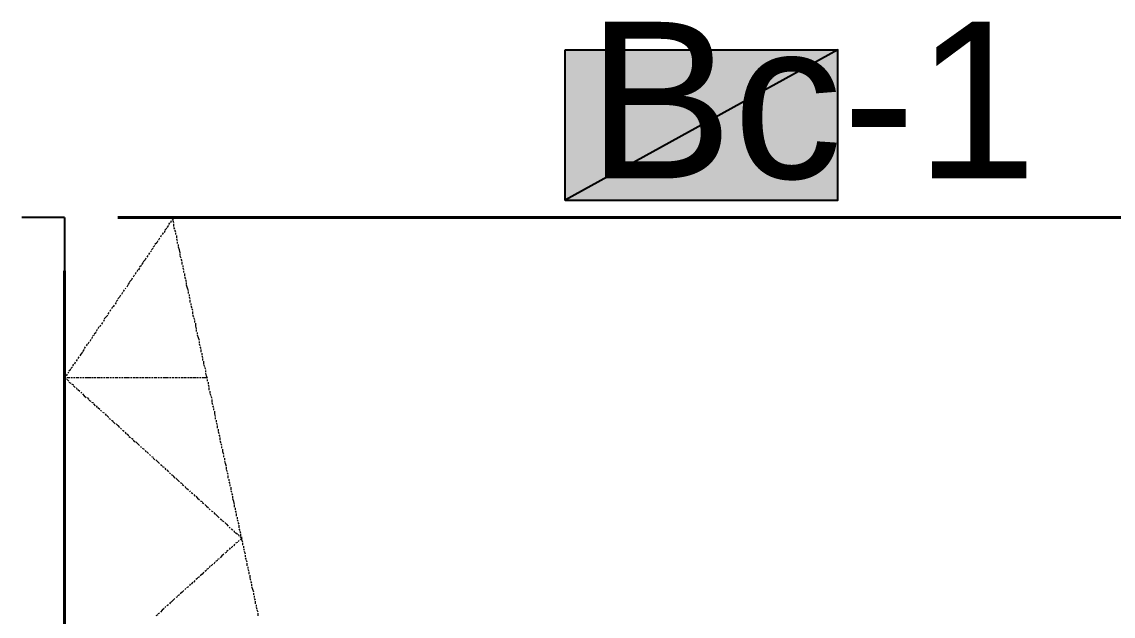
# Model space of a CAD drawing. Extents: x 0 to 604, y 0 to 420.
# Drawn here: x 78.23 to 103.74, y 253.99 to 267.89 of the extents above; entities that cross this region are included whole.
import ezdxf

# ---------------------------------------------------------------- set-up
doc = ezdxf.new("R2010")
doc.units = 0
doc.styles.add('TEYPDFCAD_TEXT', font='arial.ttf')

msp = doc.modelspace()

# ---------------------------------------------------------------- hatches: boundary and pattern name
at = {"true_color": 0xffffff}
h = msp.add_hatch(color=0, dxfattribs=at)
h.paths.add_polyline_path([(90.932, 267.229), (97.303, 267.229), (90.932, 263.716)])
h.paths.add_polyline_path([(97.303, 267.229), (90.932, 263.716), (97.303, 263.716)])

# ---------------------------------------------------------------- linework, layer by layer
at = {"color": 0, "lineweight": 0, "true_color": 0xffffff}
msp.add_line((90.932, 263.716), (97.303, 263.716), dxfattribs=at)
at = {"lineweight": 25}
for p, q in [((79.227, 263.313), (78.232, 263.313)), ((79.227, 263.313), (79.227, 249.915)), ((100.732, 263.313), (80.73, 263.313)), ((103.23, 263.313), (102.235, 263.313))]:
    msp.add_line(p, q, dxfattribs=at)
at = {"color": 7, "lineweight": 40}
for p, q in [((107.992, 263.313), (80.476, 263.313)), ((79.227, 262.065), (79.227, 174.561))]:
    msp.add_line(p, q, dxfattribs=at)
at = {"color": 7, "lineweight": 5}
for p, q in [((81.724, 263.229), (81.703, 263.186)), ((81.767, 263.271), (81.746, 263.25)), ((81.767, 263.25), (81.767, 263.271)), ((81.788, 263.186), (81.767, 263.229)), ((81.576, 262.996), (81.555, 262.954)), ((81.619, 263.059), (81.576, 263.017)), ((81.661, 263.123), (81.619, 263.08)), ((81.682, 263.186), (81.661, 263.144)), ((81.788, 263.102), (81.788, 263.165)), ((81.809, 263.038), (81.788, 263.08)), ((81.83, 262.975), (81.809, 263.017)), ((81.386, 262.721), (81.343, 262.678)), ((81.407, 262.763), (81.386, 262.721)), ((81.449, 262.827), (81.428, 262.784)), ((81.492, 262.89), (81.47, 262.848)), ((81.534, 262.954), (81.513, 262.911)), ((81.83, 262.911), (81.83, 262.954)), ((81.851, 262.827), (81.851, 262.89)), ((81.873, 262.763), (81.851, 262.805)), ((81.873, 262.699), (81.873, 262.742)), ((81.216, 262.488), (81.195, 262.445)), ((81.259, 262.53), (81.238, 262.509)), ((81.301, 262.594), (81.259, 262.551)), ((81.343, 262.657), (81.301, 262.615)), ((81.894, 262.636), (81.894, 262.678)), ((81.915, 262.551), (81.894, 262.615)), ((81.936, 262.488), (81.915, 262.551)), ((81.936, 262.424), (81.936, 262.467)), ((81.068, 262.255), (81.026, 262.213)), ((81.111, 262.318), (81.068, 262.276)), ((81.132, 262.361), (81.111, 262.318)), ((81.174, 262.424), (81.153, 262.382)), ((81.957, 262.361), (81.936, 262.403)), ((81.978, 262.297), (81.957, 262.34)), ((81.978, 262.213), (81.978, 262.276)), ((80.857, 261.959), (80.835, 261.916)), ((80.899, 262.022), (80.878, 261.98)), ((80.941, 262.086), (80.92, 262.043)), ((80.984, 262.128), (80.962, 262.086)), ((81.026, 262.192), (80.984, 262.149)), ((82, 262.149), (82, 262.192)), ((82.021, 262.086), (82, 262.128)), ((82.021, 262.022), (82.021, 262.065)), ((82.042, 261.938), (82.042, 262.001)), ((80.708, 261.726), (80.687, 261.683)), ((80.751, 261.789), (80.708, 261.747)), ((80.793, 261.853), (80.751, 261.81)), ((80.814, 261.895), (80.793, 261.853)), ((82.063, 261.874), (82.042, 261.916)), ((82.084, 261.81), (82.063, 261.853)), ((82.084, 261.747), (82.084, 261.789)), ((82.105, 261.662), (82.084, 261.726)), ((80.518, 261.451), (80.476, 261.408)), ((80.539, 261.493), (80.518, 261.451)), ((80.581, 261.557), (80.56, 261.514)), ((80.624, 261.62), (80.603, 261.578)), ((80.666, 261.662), (80.645, 261.641)), ((82.127, 261.599), (82.105, 261.662)), ((82.127, 261.535), (82.127, 261.578)), ((82.148, 261.472), (82.148, 261.514)), ((82.169, 261.408), (82.148, 261.451)), ((80.349, 261.218), (80.327, 261.175)), ((80.391, 261.26), (80.37, 261.218)), ((80.433, 261.324), (80.412, 261.281)), ((80.476, 261.387), (80.433, 261.345)), ((82.169, 261.324), (82.169, 261.387)), ((82.19, 261.26), (82.19, 261.303)), ((82.211, 261.197), (82.19, 261.239)), ((80.2, 260.985), (80.158, 260.943)), ((80.243, 261.027), (80.2, 260.985)), ((80.264, 261.091), (80.243, 261.048)), ((80.306, 261.154), (80.285, 261.112)), ((82.232, 261.133), (82.211, 261.175)), ((82.232, 261.048), (82.232, 261.112)), ((82.254, 260.985), (82.232, 261.027)), ((82.275, 260.921), (82.254, 260.964)), ((79.989, 260.689), (79.968, 260.646)), ((80.031, 260.752), (80.01, 260.71)), ((80.073, 260.795), (80.052, 260.752)), ((80.116, 260.858), (80.095, 260.816)), ((80.158, 260.921), (80.137, 260.879)), ((82.275, 260.858), (82.275, 260.9)), ((82.296, 260.773), (82.296, 260.837)), ((82.317, 260.71), (82.296, 260.773)), ((82.317, 260.646), (82.317, 260.689)), ((79.841, 260.456), (79.819, 260.413)), ((79.883, 260.519), (79.862, 260.477)), ((79.925, 260.562), (79.883, 260.541)), ((79.968, 260.625), (79.925, 260.583)), ((82.338, 260.583), (82.338, 260.625)), ((82.359, 260.498), (82.338, 260.562)), ((82.381, 260.435), (82.359, 260.498)), ((79.692, 260.223), (79.65, 260.181)), ((79.714, 260.286), (79.692, 260.244)), ((79.756, 260.35), (79.735, 260.308)), ((79.798, 260.392), (79.777, 260.35)), ((82.381, 260.371), (82.381, 260.413)), ((82.402, 260.308), (82.381, 260.35)), ((82.423, 260.244), (82.402, 260.286)), ((82.423, 260.159), (82.423, 260.223)), ((79.481, 259.927), (79.46, 259.884)), ((79.523, 259.99), (79.502, 259.948)), ((79.565, 260.054), (79.544, 260.011)), ((79.608, 260.117), (79.587, 260.075)), ((79.65, 260.159), (79.608, 260.117)), ((82.444, 260.096), (82.444, 260.138)), ((82.465, 260.033), (82.444, 260.075)), ((82.465, 259.969), (82.465, 260.011)), ((82.486, 259.884), (82.486, 259.948)), ((79.29, 259.651), (79.269, 259.609)), ((79.333, 259.694), (79.311, 259.673)), ((79.375, 259.757), (79.333, 259.715)), ((79.417, 259.821), (79.375, 259.779)), ((79.438, 259.884), (79.417, 259.842)), ((82.508, 259.821), (82.486, 259.863)), ((82.529, 259.757), (82.508, 259.8)), ((82.529, 259.694), (82.529, 259.736)), ((82.55, 259.609), (82.529, 259.673)), ((79.248, 259.588), (79.227, 259.567)), ((79.227, 259.567), (79.269, 259.524)), ((79.227, 259.524), (79.227, 259.567)), ((79.227, 259.567), (79.269, 259.567)), ((79.227, 259.461), (79.227, 259.503)), ((79.227, 259.397), (79.227, 259.44)), ((79.29, 259.567), (79.354, 259.567)), ((79.29, 259.524), (79.333, 259.482)), ((79.333, 259.461), (79.375, 259.44)), ((79.375, 259.567), (79.417, 259.567)), ((79.396, 259.419), (79.438, 259.397)), ((79.438, 259.567), (79.481, 259.567)), ((79.502, 259.567), (79.565, 259.567)), ((79.587, 259.567), (79.629, 259.567)), ((79.65, 259.567), (79.692, 259.567)), ((79.714, 259.567), (79.777, 259.567)), ((79.777, 259.567), (79.841, 259.567)), ((79.862, 259.567), (79.904, 259.567)), ((79.925, 259.567), (79.968, 259.567)), ((79.989, 259.567), (80.052, 259.567)), ((80.073, 259.567), (80.116, 259.567)), ((80.137, 259.567), (80.179, 259.567)), ((80.2, 259.567), (80.264, 259.567)), ((80.285, 259.567), (80.327, 259.567)), ((80.349, 259.567), (80.391, 259.567)), ((80.412, 259.567), (80.476, 259.567)), ((80.497, 259.567), (80.539, 259.567)), ((80.56, 259.567), (80.603, 259.567)), ((80.624, 259.567), (80.687, 259.567)), ((80.687, 259.567), (80.751, 259.567)), ((80.772, 259.567), (80.814, 259.567)), ((80.835, 259.567), (80.878, 259.567)), ((80.899, 259.567), (80.962, 259.567)), ((80.984, 259.567), (81.026, 259.567)), ((81.047, 259.567), (81.089, 259.567)), ((81.111, 259.567), (81.174, 259.567)), ((81.195, 259.567), (81.238, 259.567)), ((81.259, 259.567), (81.301, 259.567)), ((81.322, 259.567), (81.386, 259.567)), ((81.407, 259.567), (81.449, 259.567)), ((81.47, 259.567), (81.513, 259.567)), ((81.534, 259.567), (81.597, 259.567)), ((81.597, 259.567), (81.661, 259.567)), ((81.682, 259.567), (81.724, 259.567)), ((81.746, 259.567), (81.788, 259.567)), ((81.809, 259.567), (81.873, 259.567)), ((81.894, 259.567), (81.936, 259.567)), ((81.957, 259.567), (82, 259.567)), ((82.021, 259.567), (82.084, 259.567)), ((82.105, 259.567), (82.148, 259.567)), ((82.169, 259.567), (82.211, 259.567)), ((82.232, 259.567), (82.296, 259.567)), ((82.317, 259.567), (82.359, 259.567)), ((82.381, 259.567), (82.423, 259.567)), ((82.444, 259.567), (82.508, 259.567)), ((82.508, 259.567), (82.55, 259.567)), ((82.571, 259.546), (82.55, 259.609)), ((82.571, 259.482), (82.571, 259.524)), ((82.592, 259.419), (82.592, 259.461)), ((82.613, 259.355), (82.592, 259.397)), ((79.227, 259.313), (79.227, 259.376)), ((79.227, 259.249), (79.227, 259.292)), ((79.227, 259.186), (79.227, 259.228)), ((79.227, 259.101), (79.227, 259.165)), ((79.438, 259.376), (79.481, 259.334)), ((79.502, 259.334), (79.523, 259.292)), ((79.544, 259.292), (79.587, 259.249)), ((79.608, 259.228), (79.629, 259.207)), ((79.65, 259.186), (79.692, 259.144)), ((79.692, 259.144), (79.735, 259.101)), ((82.613, 259.271), (82.613, 259.334)), ((82.635, 259.207), (82.635, 259.249)), ((82.656, 259.144), (82.635, 259.186)), ((79.227, 259.038), (79.227, 259.08)), ((79.227, 258.974), (79.227, 259.017)), ((79.227, 258.889), (79.227, 258.953)), ((79.227, 258.826), (79.227, 258.889)), ((79.756, 259.101), (79.798, 259.059)), ((79.798, 259.038), (79.841, 259.017)), ((79.862, 258.995), (79.904, 258.974)), ((79.904, 258.953), (79.947, 258.911)), ((79.968, 258.911), (79.989, 258.868)), ((82.677, 259.08), (82.656, 259.122)), ((82.677, 258.995), (82.677, 259.059)), ((82.698, 258.932), (82.677, 258.974)), ((82.719, 258.868), (82.698, 258.911)), ((79.227, 258.762), (79.227, 258.805)), ((79.227, 258.699), (79.227, 258.741)), ((79.227, 258.614), (79.227, 258.678)), ((80.01, 258.868), (80.052, 258.826)), ((80.073, 258.805), (80.095, 258.784)), ((80.116, 258.762), (80.158, 258.741)), ((80.179, 258.72), (80.2, 258.678)), ((80.222, 258.678), (80.264, 258.635)), ((82.719, 258.805), (82.719, 258.847)), ((82.74, 258.72), (82.74, 258.784)), ((82.762, 258.657), (82.74, 258.72)), ((82.762, 258.593), (82.762, 258.635)), ((79.227, 258.551), (79.227, 258.593)), ((79.227, 258.487), (79.227, 258.53)), ((79.227, 258.403), (79.227, 258.466)), ((79.227, 258.339), (79.227, 258.382)), ((80.264, 258.614), (80.306, 258.593)), ((80.327, 258.572), (80.37, 258.551)), ((80.37, 258.53), (80.412, 258.487)), ((80.433, 258.487), (80.476, 258.445)), ((80.476, 258.445), (80.518, 258.403)), ((80.539, 258.382), (80.56, 258.36)), ((82.783, 258.53), (82.783, 258.572)), ((82.804, 258.466), (82.783, 258.509)), ((82.804, 258.382), (82.804, 258.445)), ((79.227, 258.276), (79.227, 258.318)), ((79.227, 258.191), (79.227, 258.255)), ((79.227, 258.127), (79.227, 258.17)), ((80.581, 258.339), (80.624, 258.318)), ((80.645, 258.297), (80.666, 258.255)), ((80.687, 258.255), (80.73, 258.212)), ((80.73, 258.191), (80.772, 258.17)), ((80.793, 258.149), (80.835, 258.127)), ((82.825, 258.318), (82.825, 258.36)), ((82.846, 258.255), (82.825, 258.297)), ((82.867, 258.191), (82.846, 258.233)), ((82.867, 258.106), (82.867, 258.17)), ((79.227, 258.064), (79.227, 258.106)), ((79.227, 257.979), (79.227, 258.043)), ((79.227, 257.916), (79.227, 257.979)), ((79.227, 257.852), (79.227, 257.895)), ((80.835, 258.106), (80.878, 258.064)), ((80.899, 258.064), (80.941, 258.022)), ((80.941, 258.022), (80.984, 257.979)), ((81.005, 257.958), (81.026, 257.937)), ((81.047, 257.916), (81.089, 257.895)), ((81.111, 257.873), (81.132, 257.831)), ((82.889, 258.043), (82.867, 258.085)), ((82.91, 257.979), (82.889, 258.022)), ((82.91, 257.916), (82.91, 257.958)), ((82.931, 257.831), (82.931, 257.895)), ((79.227, 257.789), (79.227, 257.831)), ((79.227, 257.704), (79.227, 257.768)), ((79.227, 257.641), (79.227, 257.683)), ((79.227, 257.577), (79.227, 257.62)), ((81.153, 257.831), (81.195, 257.789)), ((81.216, 257.768), (81.238, 257.747)), ((81.259, 257.725), (81.301, 257.704)), ((81.301, 257.683), (81.343, 257.641)), ((81.365, 257.641), (81.407, 257.598)), ((82.952, 257.768), (82.931, 257.831)), ((82.952, 257.704), (82.952, 257.747)), ((82.973, 257.641), (82.973, 257.683)), ((82.994, 257.556), (82.973, 257.62)), ((79.227, 257.492), (79.227, 257.556)), ((79.227, 257.429), (79.227, 257.471)), ((79.227, 257.365), (79.227, 257.408)), ((81.407, 257.598), (81.449, 257.556)), ((81.47, 257.535), (81.513, 257.514)), ((81.513, 257.492), (81.555, 257.471)), ((81.576, 257.45), (81.597, 257.408)), ((81.619, 257.408), (81.661, 257.365)), ((83.016, 257.492), (82.994, 257.556)), ((83.016, 257.429), (83.016, 257.471)), ((83.037, 257.365), (83.016, 257.408)), ((79.227, 257.281), (79.227, 257.344)), ((79.227, 257.217), (79.227, 257.26)), ((79.227, 257.154), (79.227, 257.196)), ((79.227, 257.069), (79.227, 257.133)), ((81.682, 257.344), (81.703, 257.323)), ((81.724, 257.302), (81.767, 257.281)), ((81.767, 257.26), (81.809, 257.217)), ((81.83, 257.217), (81.873, 257.175)), ((81.873, 257.175), (81.915, 257.133)), ((81.936, 257.111), (81.978, 257.09)), ((83.058, 257.302), (83.037, 257.344)), ((83.058, 257.217), (83.058, 257.281)), ((83.079, 257.154), (83.079, 257.196)), ((83.1, 257.09), (83.079, 257.133)), ((79.227, 257.006), (79.227, 257.069)), ((79.227, 256.942), (79.227, 256.985)), ((79.227, 256.879), (79.227, 256.921)), ((79.227, 256.794), (79.227, 256.858)), ((81.978, 257.069), (82.021, 257.048)), ((82.042, 257.027), (82.063, 256.985)), ((82.084, 256.985), (82.127, 256.942)), ((82.148, 256.921), (82.169, 256.9)), ((82.19, 256.879), (82.232, 256.858)), ((83.1, 257.027), (83.1, 257.069)), ((83.121, 256.942), (83.121, 257.006)), ((83.143, 256.879), (83.121, 256.921)), ((83.164, 256.815), (83.143, 256.858)), ((79.227, 256.731), (79.227, 256.773)), ((79.227, 256.667), (79.227, 256.709)), ((79.227, 256.582), (79.227, 256.646)), ((82.254, 256.836), (82.275, 256.794)), ((82.296, 256.794), (82.338, 256.752)), ((82.338, 256.752), (82.381, 256.709)), ((82.402, 256.688), (82.444, 256.667)), ((82.444, 256.646), (82.486, 256.625)), ((82.508, 256.603), (82.55, 256.561)), ((83.164, 256.752), (83.164, 256.794)), ((83.185, 256.667), (83.164, 256.731)), ((83.206, 256.603), (83.185, 256.667)), ((79.227, 256.519), (79.227, 256.561)), ((79.227, 256.455), (79.227, 256.498)), ((79.227, 256.371), (79.227, 256.434)), ((79.227, 256.307), (79.227, 256.349)), ((82.55, 256.561), (82.592, 256.519)), ((82.613, 256.498), (82.635, 256.476)), ((82.656, 256.455), (82.698, 256.434)), ((82.719, 256.413), (82.74, 256.371)), ((82.762, 256.371), (82.804, 256.328)), ((83.206, 256.54), (83.206, 256.582)), ((83.227, 256.476), (83.227, 256.519)), ((83.248, 256.413), (83.227, 256.455)), ((83.248, 256.328), (83.248, 256.392)), ((79.227, 256.244), (79.227, 256.286)), ((79.227, 256.159), (79.227, 256.223)), ((79.227, 256.096), (79.227, 256.159)), ((82.804, 256.328), (82.846, 256.286)), ((82.867, 256.265), (82.91, 256.244)), ((82.91, 256.223), (82.952, 256.201)), ((82.973, 256.18), (83.016, 256.138)), ((83.016, 256.138), (83.058, 256.096)), ((83.27, 256.265), (83.27, 256.307)), ((83.291, 256.201), (83.27, 256.244)), ((83.312, 256.138), (83.291, 256.18)), ((83.312, 256.053), (83.312, 256.117)), ((79.227, 256.032), (79.227, 256.074)), ((79.227, 255.968), (79.227, 256.011)), ((79.227, 255.884), (79.227, 255.947)), ((79.227, 255.82), (79.227, 255.863)), ((83.079, 256.074), (83.1, 256.053)), ((83.121, 256.032), (83.164, 256.011)), ((83.185, 255.99), (83.206, 255.947)), ((83.227, 255.947), (83.27, 255.905)), ((83.291, 255.905), (83.312, 255.863)), ((83.333, 255.99), (83.312, 256.032)), ((83.354, 255.926), (83.333, 255.968)), ((83.333, 255.841), (83.375, 255.82)), ((83.354, 255.863), (83.354, 255.905)), ((83.375, 255.778), (83.375, 255.841)), ((79.227, 255.757), (79.227, 255.799)), ((79.227, 255.672), (79.227, 255.736)), ((79.227, 255.609), (79.227, 255.651)), ((79.227, 255.545), (79.227, 255.588)), ((83.1, 255.588), (83.079, 255.545)), ((83.164, 255.63), (83.121, 255.588)), ((83.206, 255.672), (83.185, 255.63)), ((83.27, 255.714), (83.227, 255.693)), ((83.312, 255.757), (83.291, 255.736)), ((83.375, 255.82), (83.333, 255.778)), ((83.397, 255.714), (83.375, 255.778)), ((83.397, 255.651), (83.397, 255.693)), ((83.418, 255.588), (83.418, 255.63)), ((79.227, 255.46), (79.227, 255.524)), ((79.227, 255.397), (79.227, 255.439)), ((79.227, 255.333), (79.227, 255.376)), ((82.846, 255.333), (82.804, 255.312)), ((82.91, 255.397), (82.867, 255.355)), ((82.952, 255.439), (82.91, 255.397)), ((83.016, 255.482), (82.973, 255.46)), ((83.058, 255.524), (83.016, 255.503)), ((83.439, 255.524), (83.418, 255.566)), ((83.46, 255.439), (83.439, 255.503)), ((83.46, 255.376), (83.46, 255.418)), ((83.481, 255.312), (83.46, 255.355)), ((79.227, 255.27), (79.227, 255.312)), ((79.227, 255.185), (79.227, 255.249)), ((79.227, 255.122), (79.227, 255.164)), ((79.227, 255.058), (79.227, 255.101)), ((82.592, 255.101), (82.55, 255.079)), ((82.635, 255.164), (82.613, 255.122)), ((82.698, 255.206), (82.656, 255.164)), ((82.74, 255.249), (82.719, 255.206)), ((82.804, 255.291), (82.762, 255.27)), ((83.502, 255.249), (83.481, 255.291)), ((83.502, 255.164), (83.502, 255.228)), ((83.524, 255.101), (83.524, 255.143)), ((83.545, 255.037), (83.524, 255.079)), ((79.227, 254.974), (79.227, 255.037)), ((79.227, 254.91), (79.227, 254.952)), ((79.227, 254.847), (79.227, 254.889)), ((79.227, 254.762), (79.227, 254.825)), ((82.275, 254.825), (82.254, 254.783)), ((82.338, 254.868), (82.296, 254.847)), ((82.381, 254.91), (82.338, 254.889)), ((82.444, 254.974), (82.402, 254.931)), ((82.486, 255.016), (82.444, 254.974)), ((82.55, 255.058), (82.508, 255.037)), ((83.545, 254.974), (83.545, 255.016)), ((83.566, 254.889), (83.566, 254.952)), ((83.587, 254.825), (83.566, 254.868)), ((83.608, 254.762), (83.587, 254.804)), ((79.227, 254.698), (79.227, 254.741)), ((79.227, 254.635), (79.227, 254.677)), ((79.227, 254.55), (79.227, 254.614)), ((81.978, 254.55), (81.936, 254.508)), ((82.021, 254.593), (81.978, 254.55)), ((82.063, 254.635), (82.042, 254.614)), ((82.127, 254.677), (82.084, 254.656)), ((82.169, 254.741), (82.148, 254.698)), ((82.232, 254.783), (82.19, 254.741)), ((83.608, 254.698), (83.608, 254.741)), ((83.629, 254.614), (83.608, 254.677)), ((83.651, 254.55), (83.629, 254.614)), ((79.227, 254.487), (79.227, 254.529)), ((79.227, 254.423), (79.227, 254.466)), ((79.227, 254.36), (79.227, 254.402)), ((79.227, 254.275), (79.227, 254.339)), ((81.703, 254.317), (81.682, 254.275)), ((81.767, 254.36), (81.724, 254.317)), ((81.809, 254.402), (81.767, 254.36)), ((81.873, 254.445), (81.83, 254.423)), ((81.915, 254.487), (81.873, 254.466)), ((83.651, 254.487), (83.651, 254.529)), ((83.672, 254.423), (83.672, 254.466)), ((83.693, 254.36), (83.672, 254.402)), ((83.693, 254.275), (83.693, 254.339)), ((79.227, 254.212), (79.227, 254.254)), ((79.227, 254.148), (79.227, 254.19)), ((79.227, 254.063), (79.227, 254.127)), ((79.227, 254), (79.227, 254.042)), ((81.449, 254.063), (81.407, 254.042)), ((81.513, 254.127), (81.47, 254.085)), ((81.555, 254.169), (81.513, 254.127)), ((81.597, 254.212), (81.576, 254.19)), ((81.661, 254.254), (81.619, 254.233)), ((83.714, 254.212), (83.714, 254.254)), ((83.735, 254.148), (83.714, 254.19)), ((83.756, 254.085), (83.735, 254.127)), ((83.756, 254), (83.756, 254.063)), ((81.407, 254.021), (81.365, 254))]:
    msp.add_line(p, q, dxfattribs=at)
at = {"color": 0, "true_color": 0xffffff}
for points in [[(90.932, 267.229), (97.303, 267.229), (90.932, 263.716)], [(97.303, 267.229), (90.932, 263.716), (97.303, 263.716)]]:
    msp.add_lwpolyline(points, close=True, dxfattribs=at)

# ---------------------------------------------------------------- texts
at = {"color": 7, "style": 'TEYPDFCAD_TEXT'}
msp.add_text('Вс-1', height=3.6618, dxfattribs=at).set_placement((91.44, 264.224))

doc.saveas('drawing.dxf')
